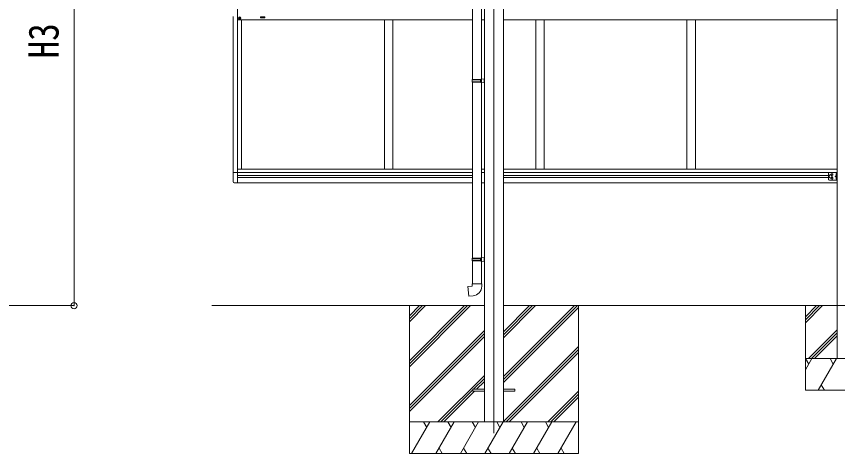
# Model space of a CAD drawing. Units: millimetres at full size, sheet at 1:30; details may follow other scales. Extents: x -8385 to 8479, y -5853 to 5787.
# Drawn here: x 24 to 3911, y -959 to 1109 of the extents above; entities that cross this region are included whole.
import ezdxf
from ezdxf.enums import TextEntityAlignment as Align

# ---------------------------------------------------------------- set-up
doc = ezdxf.new("R2010")
doc.units = ezdxf.units.MM
doc.header["$LTSCALE"] = 30
doc.header["$PDMODE"] = 32
doc.header["$PDSIZE"] = 30
for name, color, linetype, lineweight in [('0-0_0', 7, 'Continuous', 9), ('0-1_本体', 4, 'Continuous', 9), ('0-2_部品', 7, 'Continuous', 9), ('0-8_PARTS2', 2, 'Continuous', 9), ('0-A_寸法', 6, 'Continuous', 9), ('1-0_FRAME', 7, 'Continuous', 9), ('1-1_GLASS', 4, 'Continuous', 9), ('1-2_GLASS_SEAL', 7, 'Continuous', 9)]:
    doc.layers.add(name, color=color, linetype=linetype, lineweight=lineweight)
doc.styles.add('ＭＳ ゴシック', font='')
doc.styles.get('ＭＳ ゴシック').set_extended_font_data('MS Gothic')

msp = doc.modelspace()

# ---------------------------------------------------------------- linework, layer by layer
at = {"layer": '0-0_0'}
for p, q in [((948.28, -259.1), (2238.8, -259.1)), ((1884, -259.1), (1884, -959.1)), ((1884, -519.83), (2144.73, -259.1)), ((1884, -533.97), (2158.87, -259.1)), ((1884, -548.11), (2173.01, -259.1)), ((1884, -335.98), (1960.88, -259.1)), ((1884, -321.84), (1946.74, -259.1)), ((1884, -307.7), (1932.6, -259.1)), ((2329.2, -595.13), (2665.23, -259.1)), ((2329.2, -609.27), (2679.37, -259.1)), ((2329.2, -411.28), (2481.38, -259.1)), ((2329.2, -397.14), (2467.24, -259.1)), ((2329.2, -383), (2453.1, -259.1)), ((2329.2, -259.1), (5538.8, -259.1)), ((2329.2, -623.41), (2684, -268.62)), ((2684, -259.1), (2684, -959.1)), ((1884, -731.96), (2238.8, -377.16)), ((1884, -746.1), (2238.8, -391.31)), ((1884, -760.25), (2238.8, -405.45)), ((2329.2, -807.26), (2684, -452.46)), ((2341.5, -809.1), (2684, -466.61)), ((2355.64, -809.1), (2684, -480.75)), ((2018.99, -809.1), (2238.8, -589.3)), ((2187.64, -654.59), (2238.8, -603.44)), ((2201.79, -654.59), (2238.8, -617.58)), ((2033.13, -809.1), (2184, -658.24)), ((2047.28, -809.1), (2192.79, -663.59)), ((2539.49, -809.1), (2684, -664.6)), ((2553.63, -809.1), (2684, -678.74)), ((2567.78, -809.1), (2684, -692.88)), ((2684, -809.1), (1884, -809.1)), ((1894.29, -959.1), (1980.89, -809.1)), ((1965.89, -835.08), (1950.89, -809.1)), ((2009.76, -959.1), (2096.36, -809.1)), ((2081.36, -835.09), (2066.36, -809.1)), ((2125.23, -959.1), (2211.83, -809.1)), ((2196.83, -835.09), (2181.83, -809.1)), ((2240.7, -959.1), (2327.3, -809.1)), ((2312.3, -835.08), (2297.3, -809.1)), ((2356.17, -959.1), (2442.77, -809.1)), ((2427.77, -835.08), (2412.77, -809.1)), ((2471.64, -959.1), (2558.24, -809.1)), ((2528.24, -809.1), (2543.24, -835.08)), ((2587.11, -959.1), (2673.71, -809.1)), ((1884, -959.1), (2684, -959.1)), ((2024.76, -933.12), (2039.76, -959.1)), ((2140.23, -933.12), (2155.23, -959.1)), ((2255.7, -933.12), (2270.7, -959.1)), ((2371.17, -933.12), (2386.17, -959.1)), ((2486.64, -933.12), (2501.64, -959.1)), ((2602.11, -933.12), (2617.11, -959.1))]:
    msp.add_line(p, q, dxfattribs=at)
at = {"layer": '0-1_本体'}
for p, q in [((2238.8, 2046.95), (2238.8, -809.12)), ((2329.2, 2046.95), (2329.2, -809.12))]:
    msp.add_line(p, q, dxfattribs=at)
at = {"layer": '0-2_部品'}
for p, q in [((2182.6, 1754.45), (2182.6, 810.26)), ((2224.6, 1751.89), (2224.6, 812.82)), ((2180.6, 808.26), (2181.6, 810.26)), ((2180.6, 808.26), (2224.6, 808.26)), ((2180.6, 808.26), (2180.6, 800.26)), ((2180.6, 800.26), (2224.6, 800.26)), ((2180.6, 800.26), (2181.6, 798.26)), ((2181.6, 810.26), (2224.6, 810.26)), ((2181.6, 798.26), (2224.6, 798.26)), ((2182.6, 798.26), (2182.6, -34.9)), ((2220.12, 808.26), (2219.69, 810.26)), ((2222.6, 812.76), (2238.6, 813.23)), ((2222.6, 810.76), (2222.6, 812.76)), ((2222.6, 810.76), (2224.6, 810.76)), ((2222.6, 795.76), (2222.6, 797.76)), ((2222.6, 795.76), (2238.6, 795.29)), ((2224.6, 795.7), (2224.6, -32.34)), ((2238.6, 813.23), (2238.6, 795.29)), ((2180.6, -36.9), (2181.6, -34.9)), ((2180.6, -36.9), (2224.6, -36.9)), ((2180.6, -36.9), (2180.6, -44.9)), ((2181.6, -34.9), (2224.6, -34.9)), ((2220.12, -36.9), (2219.69, -34.9)), ((2222.6, -32.4), (2238.6, -31.93)), ((2222.6, -34.4), (2222.6, -32.4)), ((2222.6, -34.4), (2224.6, -34.4)), ((2238.6, -31.93), (2238.6, -49.87)), ((2180.6, -44.9), (2224.6, -44.9)), ((2180.6, -44.9), (2181.6, -46.9)), ((2181.6, -46.9), (2224.6, -46.9)), ((2182.6, -46.9), (2182.6, -156.9)), ((2222.6, -49.4), (2222.6, -47.4)), ((2222.6, -49.4), (2238.6, -49.87)), ((2224.6, -49.46), (2224.6, -156.9)), ((2180.6, -156.9), (2226.6, -156.9)), ((2180.6, -166.9), (2180.6, -156.9)), ((2226.6, -156.9), (2226.6, -167.82))]:
    msp.add_line(p, q, dxfattribs=at)
at = {"layer": '0-2_部品', "color": 4}
for p, q in [((2183.8, -654.59), (2183.8, -663.59)), ((2183.8, -654.59), (2238.8, -654.59)), ((2328.8, -654.59), (2383.8, -654.59)), ((2383.8, -654.59), (2383.8, -663.59)), ((2183.8, -663.59), (2238.8, -663.59)), ((2328.8, -663.59), (2383.8, -663.59))]:
    msp.add_line(p, q, dxfattribs=at)
at = {"layer": '0-2_部品'}
for points in [[(2220.12, 808.26), (2220.12, 800.26), (2219.69, 798.26)], [(2222.6, 797.76), (2224.6, 797.76), (2224.6, 810.76)], [(2220.12, -36.9), (2220.12, -44.9), (2219.69, -46.9)], [(2222.6, -47.4), (2224.6, -47.4), (2224.6, -34.4)], [(2185.52, -212.65), (2164.68, -214.47), (2160.68, -168.64), (2180.6, -166.9)]]:
    msp.add_lwpolyline(points, dxfattribs=at)
msp.add_arc((2181.6, -167.82), 45, 275, 0, dxfattribs=at)
at = {"layer": '0-8_PARTS2'}
msp.add_line((2284, 2212.49), (2284, -862.74), dxfattribs=at)
at = {"layer": '0-A_寸法'}
for q in [(296.61, 2546.12), (-309.37, -259.09)]:
    msp.add_line((296.61, -259.09), q, dxfattribs=at)
msp.add_point((296.61, -259.09), dxfattribs=at)
at = {"layer": '1-0_FRAME'}
for p, q in [((3759, -259.39), (3759, -659.39)), ((3759, -311.74), (3811.35, -259.39)), ((3759, -325.88), (3825.49, -259.39)), ((3759, -340.02), (3839.63, -259.39)), ((3773.48, -509.39), (3909, -373.87)), ((3787.62, -509.39), (3909, -388.01)), ((3801.76, -509.39), (3909, -402.15)), ((3759, -562.5), (3789.67, -509.39)), ((3759, -509.39), (4109, -509.39)), ((3774.66, -535.37), (3759.66, -509.39)), ((3818.53, -659.39), (3905.14, -509.39)), ((3890.13, -535.37), (3875.13, -509.39)), ((3759, -659.39), (4109, -659.39)), ((3833.53, -633.41), (3848.53, -659.39))]:
    msp.add_line(p, q, dxfattribs=at)
at = {"layer": '1-1_GLASS'}
for p, q in [((3909, 2034.73), (3909, -509.38)), ((1069.8, 1158.01), (1069.8, 321.01)), ((1049.8, 1108.81), (1049.8, 370.2)), ((2182.6, 1093.01), (1069.8, 1093.01)), ((1089.8, 1093.01), (1089.8, 386.01)), ((1766, 1093.01), (1766, 386.01)), ((1806, 1093.01), (1806, 386.01)), ((2224.8, 1093.01), (2238.8, 1093.01)), ((2329, 1093.01), (3909, 1093.01)), ((2482, 1093.01), (2482, 386.01)), ((2522, 1093.01), (2522, 386.01)), ((3198, 1093.01), (3198, 386.01)), ((3238, 1093.01), (3238, 386.01)), ((1069.8, 386.01), (2182.6, 386.01)), ((1069.8, 370.01), (2180.6, 370.01)), ((1069.8, 356.51), (2182.6, 356.51)), ((2224.8, 386.01), (2238.8, 386.01)), ((2224.8, 370.01), (2238.8, 370.01)), ((2329, 386.01), (3909, 386.01)), ((2329, 370.01), (3909, 370.01)), ((2329, 356.51), (3867, 356.51)), ((1069.8, 347.51), (2182.6, 347.51)), ((1069.8, 321.51), (2182.6, 321.51)), ((2224.8, 321.51), (2238.8, 321.51)), ((2329, 347.51), (3867, 347.51)), ((2329, 321.51), (3909, 321.51))]:
    msp.add_line(p, q, dxfattribs=at)
msp.add_lwpolyline([(1199.8, 1107.51), (1179.8, 1107.51), (1179.8, 1102.51), (1199.8, 1102.51)], close=True, dxfattribs=at)
at = {"layer": '1-2_GLASS_SEAL'}
for p, q in [((1079.3, 1101.3), (1078.3, 1101.3)), ((1082.3, 1100.3), (1083.3, 1100.3)), ((1069.8, 370.5), (1049.3, 370.5)), ((1049.3, 327.59), (1049.3, 370.5)), ((3867, 364.8), (3867, 339.8)), ((3872, 369.8), (3909, 369.8)), ((3906.5, 352.3), (3899.5, 352.3)), ((3906, 365.3), (3905.2, 365.16)), ((3906, 357.3), (3905.2, 357.45)), ((3906, 357.3), (3906.5, 357.39)), ((3906.5, 369.8), (3906.5, 334.8)), ((3909, 369.8), (3909, 334.8)), ((1069.8, 321.3), (1054.51, 322.1)), ((3872, 334.8), (3909, 334.8)), ((3906, 347.3), (3905.2, 347.16)), ((3906, 339.3), (3905.2, 339.45)), ((3906, 339.3), (3906.5, 339.39))]:
    msp.add_line(p, q, dxfattribs=at)
for points in [[(1078.3, 1101.3), (1078.3, 1100.3), (1079.3, 1100.3)], [(1081.3, 1102.3), (1081.3, 1103.3), (1080.3, 1103.3), (1080.3, 1102.3)], [(1080.3, 1099.3), (1080.3, 1098.3), (1081.3, 1098.3), (1081.3, 1099.3)], [(1083.3, 1100.3), (1083.3, 1101.3), (1082.3, 1101.3)], [(3906.5, 357.3), (3899.5, 352.3), (3906.5, 347.3)], [(3906.88, 361.3), (3906.25, 362.49), (3904.02, 363.6)], [(3906.88, 361.3), (3906.25, 360.12), (3904.02, 359)], [(3906, 357.3), (3906, 365.3), (3906.5, 365.22), (3906.5, 357.39)], [(3906.88, 343.3), (3906.25, 344.49), (3904.02, 345.6)], [(3906.88, 343.3), (3906.25, 342.12), (3904.02, 341)], [(3906, 339.3), (3906, 347.3), (3906.5, 347.22), (3906.5, 339.39)]]:
    msp.add_lwpolyline(points, dxfattribs=at)
msp.add_lwpolyline([(3877, 344.8), (3883.5, 348.55), (3883.5, 356.06), (3877, 359.81), (3870.5, 356.06), (3870.5, 348.55)], close=True, dxfattribs=at)
for centre, radius in [((1080.8, 1100.8), 5.9), ((3877, 352.3), 8.5), ((3877, 352.3), 7.5), ((3877, 352.3), 6.5)]:
    msp.add_circle(centre, radius, dxfattribs=at)
for centre, radius, start, end in [((1079.3, 1102.3), 1, 270, 0), ((1079.3, 1099.3), 1, 0, 90), ((1082.3, 1102.3), 1, 180, 270), ((1082.3, 1099.3), 1, 90, 180), ((3872, 364.8), 5, 90, 180), ((3884, 360.8), 4.25, 274.76077, 186.29431), ((3910.1, 361.3), 6.5, 147.94412, 212.05588), ((3905.35, 364.28), 0.9, 100, 147.94412), ((3905.35, 358.33), 0.9, 212.05588, 260), ((1054.8, 327.59), 5.5, 180, 267), ((3872, 339.8), 5, 180, 270), ((3884, 343.8), 4.25, 173.70569, 85.23923), ((3910.1, 343.3), 6.5, 147.94412, 212.05588), ((3905.35, 346.28), 0.9, 100, 147.94412), ((3905.35, 340.33), 0.9, 212.05588, 260)]:
    msp.add_arc(centre, radius, start, end, dxfattribs=at)

# ---------------------------------------------------------------- texts
at = {"layer": '0-A_寸法', "color": 7, "style": 'ＭＳ ゴシック', "width": 0.85}
msp.add_text('H3', height=143, rotation=90, dxfattribs=at).set_placement((266.61, 911.01), align=Align.BOTTOM_LEFT)

doc.saveas('drawing.dxf')
